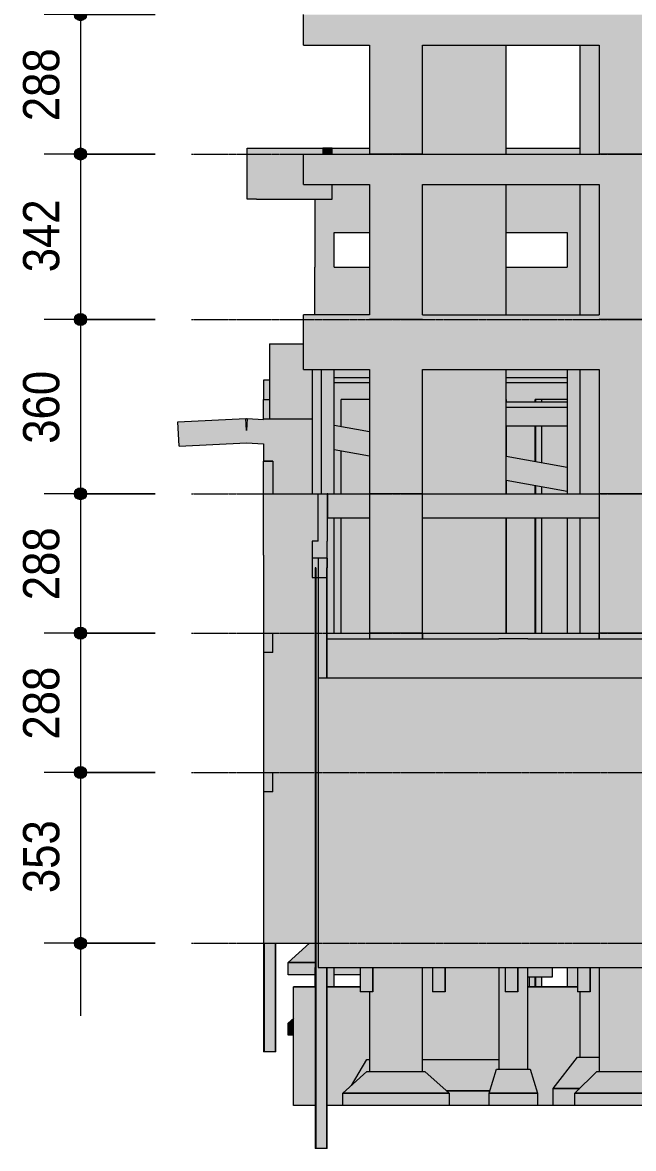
# Model space of a CAD drawing. Header units: centimetres. Extents: x -2136 to 34701, y -1430 to 84208.
# Drawn here: x 2676 to 3939, y 73200 to 75527 of the extents above; entities that cross this region are included whole.
import ezdxf

# ---------------------------------------------------------------- set-up
doc = ezdxf.new("R2010")
doc.units = ezdxf.units.CM
doc.linetypes.add('Centro', pattern=[3.175, 0.635, -0.47625, 1.5875, -0.47625])
for name, color, linetype, lineweight in [('A-ANNO-DIMS', 7, 'Continuous', 9), ('A-ANNO-DIMS-500', 7, 'Continuous', 9), ('A-FLOR', 7, 'Continuous', 18), ('A-FLOR-LEVL', 7, 'Continuous', 9), ('A-WALL', 7, 'Continuous', 25), ('S-BEAM', 7, 'Continuous', 18), ('S-COLS', 7, 'Continuous', 18), ('S-FNDN', 7, 'Continuous', 25)]:
    doc.layers.add(name, color=color, linetype=linetype, lineweight=lineweight)
doc.styles.add('Fira Sans_4', font='FiraSans-Regular.ttf', dxfattribs={"width": 0.9, "height": 75})
doc.dimstyles.new('PED_R80_1_5mm_ACIMA_As_ESQ__R00_6', dxfattribs={"dimscale": 30.48, "dimtxt": 102.298456, "dimasz": 3.28084, "dimexe": 2.46063, "dimexo": 2.46063, "dimgap": 0.492126, "dimtad": 1, "dimdec": 1, "dimrnd": 0.5, "dimdsep": 46, "dimtxsty": 'Fira Sans_4', "dimblk1": 'DOTSMALL', "dimblk2": 'DOTSMALL', "dimsah": 1, "dimcen": 0.09, "dimdle": 4.92126, "dimazin": 0, "dimtfac": 1, "dimtdec": 4, "dimtix": 1, "dimtmove": 0, "dimatfit": 3, "dimfxl": 1, "dimtvp": 1, "dimtolj": 1, "dimtzin": 0, "dimarcsym": 2})

# ---------------------------------------------------------------- blocks, each defined once
blk = doc.blocks.new('PED_SAPATA_RET_R00_2019 - 230 150 130 50 70 25-3038521-CT 004 K - CORTE ESQ_ 5PAV')
at = {"layer": 'S-FNDN', "lineweight": 9, "true_color": 0xc0c0c0}
for points in [[(-1312.7, 73459), (-1312.7, 73469.4), (-1324.3, 73459)], [(-1324.3, 73434), (-1312.7, 73434), (-1312.7, 73459), (-1324.3, 73459), (-1324.3, 73452.3)]]:
    blk.add_hatch(color=9, dxfattribs=at).paths.add_polyline_path(points, flags=0)
at = {"layer": 'S-FNDN', "lineweight": 9}
for p, q in [((-1324.3, 73459), (-1312.7, 73469.4)), ((-1312.7, 73459), (-1324.3, 73459)), ((-1324.3, 73459), (-1312.7, 73459)), ((-1324.3, 73434), (-1324.3, 73459)), ((-1312.7, 73434), (-1324.3, 73434))]:
    blk.add_line(p, q, dxfattribs=at)
blk = doc.blocks.new('Estaca W Gerdau - W250X73-3554955-CT 004 K - CORTE ESQ_ 5PAV')
at = {"layer": 'S-FNDN', "lineweight": 9, "true_color": 0xacb7d2}
for points in [[(-1268.6, 73200), (-1267.2, 73200), (-1267.2, 74400), (-1268.6, 74400), (-1268.6, 73268.2)], [(-1267, 73200), (-1265.9, 73200), (-1265.9, 74380), (-1267.2, 74380), (-1267.2, 73200)], [(-1245.9, 73200), (-1245.9, 73574), (-1262.3, 73574), (-1262.3, 74380), (-1265.9, 74380), (-1265.9, 73200)], [(-1244.8, 73200), (-1244.7, 73200), (-1245, 73574), (-1245.9, 73574), (-1245.9, 73200), (-1245.3, 73200)]]:
    blk.add_hatch(color=9, dxfattribs=at).paths.add_polyline_path(points, flags=0)
h = blk.add_hatch(color=9, dxfattribs=at)
h.paths.add_polyline_path([(-1243.2, 73200), (-1243.2, 73574), (-1244.7, 73574), (-1244.7, 73200)], flags=0)
h.paths.add_polyline_path([(-1243.3, 74172), (-1243.2, 74172), (-1243.3, 74400), (-1244.7, 74400), (-1244.7, 74172)], flags=0)
at = {"layer": 'S-FNDN', "lineweight": 9}
for p, q in [((-1268.6, 74400), (-1268.6, 73200)), ((-1267.2, 74400), (-1268.6, 74400)), ((-1267.2, 74400), (-1267.2, 73200)), ((-1244.7, 74400), (-1244.7, 74172)), ((-1243.2, 74400), (-1244.7, 74400)), ((-1243.2, 74172), (-1243.2, 74400)), ((-1244.7, 73574), (-1244.7, 73200)), ((-1243.2, 73200), (-1243.2, 73574)), ((-1267.2, 73200), (-1268.6, 73200)), ((-1265.9, 73200), (-1267.2, 73200)), ((-1245.9, 73200), (-1265.9, 73200)), ((-1244.7, 73200), (-1245.9, 73200)), ((-1243.2, 73200), (-1244.7, 73200))]:
    blk.add_line(p, q, dxfattribs=at)
blk = doc.blocks.new('Estaca W Gerdau - W250X73-3889854-CT 004 K - CORTE ESQ_ 5PAV')
at = {"layer": 'S-FNDN', "lineweight": 9, "true_color": 0xacb7d2}
for points in [[(-1373.7, 73400), (-1373.7, 73624), (-1374.7, 73624), (-1374.9, 73400)], [(-1373.5, 73400), (-1372.4, 73400), (-1372.6, 73624), (-1373.7, 73624), (-1373.7, 73400)], [(-1372.4, 73400), (-1352.4, 73400), (-1352.4, 73624), (-1372.4, 73624)], [(-1351.3, 73400), (-1351.1, 73400), (-1351.4, 73624), (-1352.4, 73624), (-1352.4, 73400), (-1351.8, 73400)], [(-1349.7, 73400), (-1349.7, 73624), (-1351.1, 73624), (-1351.1, 73400)]]:
    blk.add_hatch(color=9, dxfattribs=at).paths.add_polyline_path(points, flags=0)
at = {"layer": 'S-FNDN', "lineweight": 9}
for p, q in [((-1375.1, 74426), (-1375.1, 73400)), ((-1373.7, 73624), (-1373.7, 73400)), ((-1351.1, 73624), (-1351.1, 73400)), ((-1349.7, 73400), (-1349.7, 73624)), ((-1373.7, 73400), (-1375.1, 73400)), ((-1372.4, 73400), (-1373.7, 73400)), ((-1352.4, 73400), (-1372.4, 73400)), ((-1351.1, 73400), (-1352.4, 73400)), ((-1349.7, 73400), (-1351.1, 73400))]:
    blk.add_line(p, q, dxfattribs=at)
blk = doc.blocks.new('Estaca W Gerdau - W250X73-3893006-CT 004 K - CORTE ESQ_ 5PAV')
at = {"layer": 'S-FNDN', "lineweight": 9, "true_color": 0xacb7d2}
h = blk.add_hatch(color=9, dxfattribs=at)
h.paths.add_polyline_path([(-826, 73534), (-800.6, 73534), (-800.6, 73554), (-826, 73554)], flags=0)
h.paths.add_polyline_path([(-813.1, 74265), (-800.6, 74265), (-800.6, 74503), (-813.1, 74503), (-813.1, 74372.8)], flags=0)
h.paths.add_polyline_path([(-800.6, 74553), (-800.6, 74567), (-813.1, 74569.2), (-813.1, 74553)], flags=0)
h.paths.add_polyline_path([(-800.6, 74617.8), (-800.6, 74693), (-813.1, 74693), (-813.1, 74620)], flags=0)
h.paths.add_polyline_path([(-800.6, 74743), (-800.6, 74748), (-813.1, 74748), (-813.1, 74743), (-810.5, 74743)], flags=0)
at = {"layer": 'S-FNDN', "lineweight": 9}
for p, q in [((-812.9, 74748), (-812.9, 74743)), ((-800.6, 74748), (-800.6, 74743)), ((-812.9, 74693), (-812.9, 74620)), ((-800.6, 74693), (-800.6, 74617.8)), ((-812.9, 74569.2), (-812.9, 74553)), ((-800.6, 74567), (-800.6, 74553)), ((-812.9, 74503), (-812.9, 74265)), ((-800.6, 74503), (-800.6, 74265)), ((-826, 73554), (-826, 73533.9)), ((-813.7, 73533.9), (-813.7, 73554)), ((-812.9, 73554), (-812.9, 73533.9)), ((-800.6, 73554), (-800.6, 73533.9))]:
    blk.add_line(p, q, dxfattribs=at)
blk = doc.blocks.new('Estaca W Gerdau - W250X73-V15-CT 004 K - CORTE ESQ_ 5PAV')
at = {"layer": 'S-FNDN', "lineweight": 9, "true_color": 0xacb7d2}
for points in [[(-126.2, 73524), (-100.8, 73524), (-100.8, 73574), (-126.2, 73574)], [(-100.8, 73524), (-99.9, 73524), (-99.9, 73574), (-100.8, 73574)], [(-100.8, 73524), (-100.8, 73524), (-100.8, 73574)], [(-99.9, 73524), (-99.9, 73524), (-99.9, 73574)]]:
    blk.add_hatch(color=9, dxfattribs=at).paths.add_polyline_path(points, flags=0)
at = {"layer": 'S-FNDN', "lineweight": 9}
for p, q in [((-126.2, 73574), (-126.2, 73524)), ((-100.8, 73574), (-100.8, 73524)), ((-100.8, 73574), (-100.8, 73524)), ((-99.9, 73574), (-99.9, 73524)), ((-99.9, 73524), (-99.9, 73574)), ((-100.8, 73524), (-126.2, 73524)), ((-99.9, 73524), (-100.8, 73524)), ((-100.8, 73524), (-100.8, 73524)), ((-99.9, 73524), (-99.9, 73524))]:
    blk.add_line(p, q, dxfattribs=at)
blk = doc.blocks.new('Estaca W Gerdau - W250X73-V17-CT 004 K - CORTE ESQ_ 5PAV')
at = {"layer": 'S-FNDN', "lineweight": 9, "true_color": 0xacb7d2}
for points in [[(-1009.8, 73524), (-1000.2, 73524), (-1000.2, 73574), (-1025.6, 73574), (-1025.6, 73524)], [(-999.3, 73524), (-999.3, 73574), (-1000.2, 73574), (-1000.2, 73524)], [(-999.3, 73524), (-999.3, 73524), (-999.3, 73533.9)]]:
    blk.add_hatch(color=9, dxfattribs=at).paths.add_polyline_path(points, flags=0)
at = {"layer": 'S-FNDN', "lineweight": 9}
for p, q in [((-1025.6, 73574), (-1025.6, 73524)), ((-1000.2, 73574), (-1000.2, 73524)), ((-1000.2, 73574), (-1000.2, 73524)), ((-999.3, 73574), (-999.3, 73524)), ((-999.3, 73524), (-999.3, 73574)), ((-1000.2, 73524), (-1025.6, 73524)), ((-999.3, 73524), (-1000.2, 73524)), ((-1000.2, 73524), (-1000.2, 73524)), ((-999.3, 73524), (-999.3, 73524))]:
    blk.add_line(p, q, dxfattribs=at)
blk = doc.blocks.new('DIMBLOCK643-CT 004 K - CORTE ESQ_ 5PAV')
at = {"layer": 'A-ANNO-DIMS-500', "true_color": 0x000032}
h = blk.add_hatch(color=178, dxfattribs=at)
edge = h.paths.add_edge_path(flags=0)
edge.add_arc((2795.9, 75543), 12.5, 0, 360)
h = blk.add_hatch(color=178, dxfattribs=at)
edge = h.paths.add_edge_path(flags=0)
edge.add_arc((2795.9, 75255), 12.5, 0, 360)
at = {"layer": 'A-ANNO-DIMS-500', "color": 178, "true_color": 0x000032}
for p, q in [((2950.2, 75543), (2720.9, 75543)), ((2795.9, 75543), (2795.9, 75255)), ((2795.9, 75543), (2950.2, 75543)), ((2950.2, 75255), (2720.9, 75255)), ((2795.9, 75255), (2950.2, 75255))]:
    blk.add_line(p, q, dxfattribs=at)
for centre in [(2795.9, 75543), (2795.9, 75255)]:
    blk.add_circle(centre, 12.5, dxfattribs=at)
at = {"layer": 'A-ANNO-DIMS-500', "color": 0, "insert": (2677, 75322.9), "char_height": 75, "width": 182.563, "attachment_point": 1, "rotation": 90, "line_spacing_factor": 1.049215, "style": 'Fira Sans_4'}
blk.add_mtext('288', dxfattribs=at)
blk = doc.blocks.new('_DotSmall')
at = {"color": 0, "linetype": 'ByBlock', "const_width": 0.5}
blk.add_lwpolyline([(-0.0625, 0, 1), (0.0625, 0, 1)], format="xyb", close=True, dxfattribs=at)
blk = doc.blocks.new('DIMBLOCK644-CT 004 K - CORTE ESQ_ 5PAV')
at = {"layer": 'A-ANNO-DIMS-500', "true_color": 0x000032}
h = blk.add_hatch(color=178, dxfattribs=at)
edge = h.paths.add_edge_path(flags=0)
edge.add_arc((2795.9, 75255), 12.5, 0, 360)
h = blk.add_hatch(color=178, dxfattribs=at)
edge = h.paths.add_edge_path(flags=0)
edge.add_arc((2795.9, 74913), 12.5, 0, 360)
at = {"layer": 'A-ANNO-DIMS-500', "color": 178, "true_color": 0x000032}
for p, q in [((2950.2, 75255), (2720.9, 75255)), ((2795.9, 75255), (2795.9, 74913)), ((2795.9, 75255), (2950.2, 75255)), ((2950.2, 74913), (2720.9, 74913)), ((2795.9, 74913), (2950.2, 74913))]:
    blk.add_line(p, q, dxfattribs=at)
for centre in [(2795.9, 75255), (2795.9, 74913)]:
    blk.add_circle(centre, 12.5, dxfattribs=at)
at = {"layer": 'A-ANNO-DIMS-500', "color": 0, "insert": (2677, 75010.6), "char_height": 75, "width": 176.268, "attachment_point": 1, "rotation": 90, "line_spacing_factor": 1.049215, "style": 'Fira Sans_4'}
blk.add_mtext('342', dxfattribs=at)
blk = doc.blocks.new('DIMBLOCK645-CT 004 K - CORTE ESQ_ 5PAV')
at = {"layer": 'A-ANNO-DIMS-500', "true_color": 0x000032}
h = blk.add_hatch(color=178, dxfattribs=at)
edge = h.paths.add_edge_path(flags=0)
edge.add_arc((2795.9, 74913), 12.5, 0, 360)
h = blk.add_hatch(color=178, dxfattribs=at)
edge = h.paths.add_edge_path(flags=0)
edge.add_arc((2795.9, 74553), 12.5, 0, 360)
at = {"layer": 'A-ANNO-DIMS-500', "color": 178, "true_color": 0x000032}
for p, q in [((2950.2, 74913), (2720.9, 74913)), ((2795.9, 74913), (2795.9, 74553)), ((2795.9, 74913), (2950.2, 74913)), ((2950.2, 74553), (2720.9, 74553)), ((2795.9, 74553), (2950.2, 74553))]:
    blk.add_line(p, q, dxfattribs=at)
for centre in [(2795.9, 74913), (2795.9, 74553)]:
    blk.add_circle(centre, 12.5, dxfattribs=at)
at = {"layer": 'A-ANNO-DIMS-500', "color": 0, "insert": (2677, 74656.3), "char_height": 75, "width": 184.137, "attachment_point": 1, "rotation": 90, "line_spacing_factor": 1.049215, "style": 'Fira Sans_4'}
blk.add_mtext('360', dxfattribs=at)
blk = doc.blocks.new('DIMBLOCK646-CT 004 K - CORTE ESQ_ 5PAV')
at = {"layer": 'A-ANNO-DIMS-500', "true_color": 0x000032}
h = blk.add_hatch(color=178, dxfattribs=at)
edge = h.paths.add_edge_path(flags=0)
edge.add_arc((2795.9, 74553), 12.5, 0, 360)
h = blk.add_hatch(color=178, dxfattribs=at)
edge = h.paths.add_edge_path(flags=0)
edge.add_arc((2795.9, 74265), 12.5, 0, 360)
at = {"layer": 'A-ANNO-DIMS-500', "color": 178, "true_color": 0x000032}
for p, q in [((2950.2, 74553), (2720.9, 74553)), ((2795.9, 74553), (2795.9, 74265)), ((2795.9, 74553), (2950.2, 74553)), ((2950.2, 74265), (2720.9, 74265)), ((2795.9, 74265), (2950.2, 74265))]:
    blk.add_line(p, q, dxfattribs=at)
for centre in [(2795.9, 74553), (2795.9, 74265)]:
    blk.add_circle(centre, 12.5, dxfattribs=at)
at = {"layer": 'A-ANNO-DIMS-500', "color": 0, "insert": (2677, 74332.9), "char_height": 75, "width": 182.563, "attachment_point": 1, "rotation": 90, "line_spacing_factor": 1.049215, "style": 'Fira Sans_4'}
blk.add_mtext('288', dxfattribs=at)
blk = doc.blocks.new('DIMBLOCK647-CT 004 K - CORTE ESQ_ 5PAV')
at = {"layer": 'A-ANNO-DIMS-500', "true_color": 0x000032}
h = blk.add_hatch(color=178, dxfattribs=at)
edge = h.paths.add_edge_path(flags=0)
edge.add_arc((2795.9, 74265), 12.5, 0, 360)
h = blk.add_hatch(color=178, dxfattribs=at)
edge = h.paths.add_edge_path(flags=0)
edge.add_arc((2795.9, 73977), 12.5, 0, 360)
at = {"layer": 'A-ANNO-DIMS-500', "color": 178, "true_color": 0x000032}
for p, q in [((2950.2, 74265), (2720.9, 74265)), ((2795.9, 74265), (2795.9, 73977)), ((2795.9, 74265), (2950.2, 74265)), ((2950.2, 73977), (2720.9, 73977)), ((2795.9, 73977), (2950.2, 73977))]:
    blk.add_line(p, q, dxfattribs=at)
for centre in [(2795.9, 74265), (2795.9, 73977)]:
    blk.add_circle(centre, 12.5, dxfattribs=at)
at = {"layer": 'A-ANNO-DIMS-500', "color": 0, "insert": (2677, 74044.9), "char_height": 75, "width": 182.563, "attachment_point": 1, "rotation": 90, "line_spacing_factor": 1.049215, "style": 'Fira Sans_4'}
blk.add_mtext('288', dxfattribs=at)
blk = doc.blocks.new('DIMBLOCK648-CT 004 K - CORTE ESQ_ 5PAV')
at = {"layer": 'A-ANNO-DIMS-500', "true_color": 0x000032}
h = blk.add_hatch(color=178, dxfattribs=at)
edge = h.paths.add_edge_path(flags=0)
edge.add_arc((2795.9, 73977), 12.5, 0, 360)
h = blk.add_hatch(color=178, dxfattribs=at)
edge = h.paths.add_edge_path(flags=0)
edge.add_arc((2795.9, 73624), 12.5, 0, 360)
at = {"layer": 'A-ANNO-DIMS-500', "color": 178, "true_color": 0x000032}
for p, q in [((2950.2, 73977), (2720.9, 73977)), ((2795.9, 73977), (2795.9, 73474)), ((2795.9, 73977), (2950.2, 73977)), ((2950.2, 73624), (2720.9, 73624)), ((2795.9, 73624), (2950.2, 73624))]:
    blk.add_line(p, q, dxfattribs=at)
for centre in [(2795.9, 73977), (2795.9, 73624)]:
    blk.add_circle(centre, 12.5, dxfattribs=at)
at = {"layer": 'A-ANNO-DIMS-500', "color": 0, "insert": (2677, 73727.7), "char_height": 75, "width": 174.694, "attachment_point": 1, "rotation": 90, "line_spacing_factor": 1.049215, "style": 'Fira Sans_4'}
blk.add_mtext('353', dxfattribs=at)

msp = doc.modelspace()

# ---------------------------------------------------------------- hatches: boundary and pattern name
at = {"layer": 'A-FLOR', "true_color": 0xc0c0c0}
for points in [[(3778.42, 74731), (3801.97, 74731), (3801.97, 74743), (3675.47, 74743), (3675.47, 74731)], [(3139.78, 74696.51), (3140.54, 74708.49), (3138.97, 74708.49), (3138.97, 74696.56)]]:
    msp.add_hatch(color=9, dxfattribs=at).paths.add_polyline_path(points, flags=0)
at = {"layer": 'A-WALL', "true_color": 0xc0c0c0}
for points in [[(3180.83, 74708), (3186.29, 74708.49), (3186.29, 74748), (3174.29, 74748), (3174.29, 74708), (3178.42, 74708)], [(3174.29, 74553), (3193.29, 74553), (3193.29, 74620), (3174.29, 74620), (3174.29, 74556.85)], [(3176.78, 73624), (3193.29, 73624), (3193.29, 74455), (3174.29, 74455), (3174.54, 73624)], [(3286.97, 74172), (3304.56, 74172), (3304.56, 74400), (3305.97, 74400), (3305.97, 74420), (3286.97, 74420), (3286.97, 74188.67)]]:
    msp.add_hatch(color=9, dxfattribs=at).paths.add_polyline_path(points, flags=0)
h = msp.add_hatch(color=9, dxfattribs=at)
h.paths.add_polyline_path([(3334.97, 74265), (3392.97, 74265), (3392.97, 74503), (3334.97, 74503), (3334.97, 74338.78)], flags=0)
h.paths.add_polyline_path([(3392.97, 74553), (3392.97, 74630.75), (3334.97, 74641.15), (3334.97, 74553)], flags=0)
h.paths.add_polyline_path([(3392.97, 74681.55), (3392.97, 74748), (3334.97, 74748), (3334.97, 74691.95)], flags=0)
h = msp.add_hatch(color=9, dxfattribs=at)
h.paths.add_polyline_path([(3675.47, 74265), (3676.07, 74265), (3676.07, 74503), (3675.47, 74503), (3675.47, 74372.76)], flags=0)
h.paths.add_polyline_path([(3748.64, 74265), (3801.97, 74265), (3801.97, 74503), (3748.64, 74503), (3748.64, 74372.76)], flags=0)
h.paths.add_polyline_path([(3987.97, 74265), (3995.47, 74265), (3995.47, 74271.6), (4023.24, 74277.16), (4023.24, 74503), (3987.97, 74503), (3987.97, 74346.09)], flags=0)
h.paths.add_polyline_path([(4048.64, 74282.24), (4087.97, 74290.1), (4087.97, 74503), (4048.64, 74503), (4048.64, 74291.6)], flags=0)
h.paths.add_polyline_path([(3675.47, 74553), (3676.07, 74553), (3676.07, 74579.99), (3675.47, 74580.1), (3675.47, 74553.51)], flags=0)
h.paths.add_polyline_path([(3748.64, 74553), (3801.97, 74553), (3801.97, 74557.42), (3748.64, 74566.98), (3748.64, 74557.42)], flags=0)
h.paths.add_polyline_path([(4087.97, 74556.93), (4087.97, 74748), (4048.64, 74748), (4048.64, 74563.99)], flags=0)
h.paths.add_polyline_path([(4023.24, 74568.54), (4023.24, 74748), (3987.97, 74748), (3987.97, 74574.86)], flags=0)
h.paths.add_polyline_path([(3801.97, 74608.21), (3801.97, 74693), (3748.64, 74693), (3748.64, 74617.78), (3797.44, 74609.03)], flags=0)
h.paths.add_polyline_path([(3676.07, 74630.79), (3676.07, 74693), (3675.47, 74693), (3675.47, 74630.9)], flags=0)
h.paths.add_polyline_path([(3748.64, 74743), (3801.97, 74743), (3801.97, 74748), (3748.64, 74748)], flags=0)
h.paths.add_polyline_path([(3675.47, 74743), (3676.07, 74743), (3676.07, 74748), (3675.47, 74748)], flags=0)
at = {"layer": 'A-WALL', "lineweight": 9, "true_color": 0xc0c0c0}
for points in [[(3213.83, 73624), (3280.58, 73624), (3280.58, 74380), (3275.02, 74380), (3275.02, 74455), (3193.29, 74455), (3193.29, 73624)], [(3286.97, 73624), (4590.71, 73624), (4590.71, 74172), (3286.97, 74172), (3286.97, 73636.4)]]:
    msp.add_hatch(color=9, dxfattribs=at).paths.add_polyline_path(points, flags=0)
at = {"layer": 'S-BEAM', "true_color": 0xc0c0c0}
for points in [[(3392.97, 75480.01), (3392.97, 75543.01), (3256.97, 75543.01), (3256.97, 75480.01)], [(3827.97, 75480.01), (3867.97, 75480.01), (3867.97, 75543.01), (3502.97, 75543.01), (3502.97, 75480.01), (3778.42, 75480.01)], [(3140.43, 75162.01), (3159.43, 75162.01), (3159.43, 75267), (3140.43, 75267), (3140.43, 75187.17)], [(3256.97, 75162.01), (3315.97, 75162.01), (3315.97, 75192), (3256.97, 75192), (3256.97, 75255), (3296.97, 75255), (3296.97, 75267), (3159.43, 75267), (3159.43, 75162.01)], [(3319.97, 75192), (3392.97, 75192), (3392.97, 75255), (3256.97, 75255), (3256.97, 75192)], [(3296.97, 75255), (3315.97, 75255), (3315.97, 75267), (3296.97, 75267)], [(3502.97, 75192), (3867.97, 75192), (3867.97, 75255), (3502.97, 75255), (3502.97, 75213.01)], [(3319.97, 74810), (3392.97, 74810), (3392.97, 74923), (3256.97, 74923), (3256.97, 74810)], [(3827.97, 74810), (3867.97, 74810), (3867.97, 74923), (3502.97, 74923), (3502.97, 74810), (3778.42, 74810)], [(3186.29, 74708), (3274.97, 74708.49), (3274.97, 74810), (3256.97, 74810), (3256.97, 74863), (3186.29, 74863), (3186.29, 74708.49)], [(3392.97, 74793), (3392.97, 74810), (3319.97, 74810), (3319.97, 74793), (3347.4, 74793)], [(3801.97, 74793), (3801.97, 74810), (3675.47, 74810), (3675.47, 74793), (3778.42, 74793)], [(3186.29, 74748), (3186.29, 74788), (3174.29, 74788), (3174.29, 74748)], [(3778.42, 74693), (3801.97, 74693), (3801.97, 74731), (3675.47, 74731), (3675.47, 74693)], [(2999.71, 74651.57), (3140.21, 74658.59), (3137.72, 74708.52), (2997.22, 74701.5)], [(3274.97, 74649.91), (3274.97, 74700), (3140.54, 74708.49), (3138.97, 74683.54), (3140.21, 74658.59), (3138.97, 74658.49), (3213.83, 74653.76)], [(3274.97, 74700), (3274.97, 74708), (3174.29, 74708), (3174.29, 74706.36), (3213.83, 74703.86)], [(3392.97, 74630.75), (3392.97, 74681.55), (3319.97, 74694.64), (3319.97, 74643.84), (3346.94, 74639)], [(3274.97, 74553), (3274.97, 74649.91), (3174.29, 74656.26), (3174.29, 74620), (3193.29, 74620), (3193.29, 74553), (3213.83, 74553)], [(3801.97, 74557.42), (3801.97, 74608.21), (3675.47, 74630.9), (3675.47, 74580.1), (3778.42, 74561.64)], [(3176.78, 74455), (3193.29, 74455), (3193.29, 74553), (3174.29, 74553), (3174.29, 74455)], [(3213.83, 74455), (3286.97, 74455), (3286.97, 74553), (3193.29, 74553), (3193.29, 74455)], [(3303.29, 74455), (3305.97, 74455), (3305.97, 74553), (3286.97, 74553), (3286.97, 74455)], [(3307.93, 74503), (3392.97, 74503), (3392.97, 74553), (3307.24, 74553), (3307.24, 74503)], [(3827.97, 74503), (3867.97, 74503), (3867.97, 74553), (3502.97, 74553), (3502.97, 74503), (3794.63, 74503)], [(3283.27, 74420), (3306.02, 74420), (3305.97, 74455), (3275.02, 74455), (3275.02, 74420), (3282, 74420)], [(3306.02, 74215), (3306.02, 74253), (3392.97, 74253), (3392.97, 74265), (3305.98, 74265), (3305.98, 74232.88)], [(3402.03, 74172), (3660.47, 74172), (3660.47, 74253), (3306.02, 74253), (3305.98, 74172), (3392.97, 74172)], [(3502.97, 74253), (3867.97, 74253), (3867.97, 74265), (3502.97, 74265)], [(3987.97, 74172), (4141.97, 74172), (4141.97, 74253), (3720.47, 74253), (3720.47, 74172), (3977.46, 74172)], [(4531.21, 73574), (4590.18, 73574), (4590.18, 73624), (3286.97, 73624), (3286.97, 73574), (4343.02, 73574)]]:
    msp.add_hatch(color=9, dxfattribs=at).paths.add_polyline_path(points, flags=0)
h = msp.add_hatch(color=9, dxfattribs=at)
h.paths.add_polyline_path([(3392.97, 75255), (3392.97, 75267), (3315.97, 75267), (3315.97, 75255)], flags=0)
h.paths.add_polyline_path([(3827.97, 75255), (3827.97, 75267), (3675.47, 75267), (3675.47, 75255), (3778.42, 75255)], flags=0)
h = msp.add_hatch(color=9, dxfattribs=at)
h.paths.add_polyline_path([(3392.97, 75093.01), (3392.97, 75192), (3319.97, 75192), (3319.97, 75093.01)], flags=0)
h.paths.add_polyline_path([(3675.47, 75093.01), (3801.97, 75093.01), (3801.97, 75192), (3675.47, 75192), (3675.47, 75109.12)], flags=0)
h = msp.add_hatch(color=9, dxfattribs=at)
h.paths.add_polyline_path([(3279.97, 74923), (3392.97, 74923), (3392.97, 75021), (3279.97, 75021), (3279.97, 74925.03)], flags=0)
h.paths.add_polyline_path([(3827.97, 74923), (3827.97, 75021), (3675.47, 75021), (3675.47, 74923), (3805.21, 74923)], flags=0)
h.paths.add_polyline_path([(4298.97, 74923), (4298.97, 75021), (4160.97, 75021), (4160.97, 74923), (4256.19, 74923)], flags=0)
h.paths.add_polyline_path([(4130.97, 74923), (4130.97, 75021), (3987.97, 75021), (3987.97, 74923), (4060.72, 74923)], flags=0)
h = msp.add_hatch(color=9, dxfattribs=at)
h.paths.add_polyline_path([(3778.42, 74783), (3801.97, 74783), (3801.97, 74793), (3675.47, 74793), (3675.47, 74783), (3684.32, 74783)], flags=0)
h.paths.add_polyline_path([(3319.97, 74783), (3392.97, 74783), (3392.97, 74793), (3319.97, 74793), (3319.97, 74783.97)], flags=0)
h = msp.add_hatch(color=9, dxfattribs=at)
h.paths.add_polyline_path([(3334.97, 74748), (3392.97, 74748), (3392.97, 74783), (3334.97, 74783)], flags=0)
h.paths.add_polyline_path([(3676.07, 74748), (3676.07, 74783), (3675.47, 74783), (3675.47, 74748)], flags=0)
h = msp.add_hatch(color=9, dxfattribs=at)
h.paths.add_polyline_path([(4060.72, 74748), (4087.97, 74748), (4087.97, 74793), (3987.97, 74793), (3987.97, 74748), (4058.93, 74748)], flags=0)
h.paths.add_polyline_path([(3736.07, 74748), (3801.97, 74748), (3801.97, 74783), (3736.07, 74783)], flags=0)
h = msp.add_hatch(color=9, dxfattribs=at)
h.paths.add_polyline_path([(3283.27, 74380), (3286.97, 74380), (3286.97, 74420), (3275.02, 74420), (3275.02, 74380), (3280.58, 74380), (3280.58, 74400), (3282, 74400), (3282, 74380)], flags=0)
h.paths.add_polyline_path([(3305.98, 74380), (3306.02, 74380), (3305.98, 74400)], flags=0)
at = {"layer": 'S-COLS', "true_color": 0xc0c0c0}
for points in [[(3402.03, 75255), (3502.97, 75255), (3502.97, 75543.01), (3392.97, 75543.01), (3392.97, 75255)], [(3966.62, 75255), (3987.97, 75255), (3987.97, 75543.01), (3867.97, 75543.01), (3867.97, 75255)], [(3675.47, 75255), (3675.47, 75480.01), (3502.97, 75480.01), (3502.97, 75255)], [(3827.97, 75255), (3867.97, 75255), (3867.97, 75480.01), (3827.97, 75480.01), (3827.97, 75477.31)], [(3392.97, 74913), (3502.97, 74913), (3502.97, 75255), (3392.97, 75255), (3392.97, 74913.87)], [(3966.62, 74913), (3987.97, 74913), (3987.97, 75255), (3867.97, 75255), (3867.97, 74913)], [(3279.97, 75021), (3319.97, 75021), (3319.97, 75192), (3315.97, 75192), (3315.97, 75162.01), (3279.97, 75162.01), (3279.97, 75029.96)], [(3675.47, 74923), (3675.47, 75192), (3502.97, 75192), (3502.97, 74923), (3665.34, 74923)], [(3801.97, 75021), (3827.97, 75021), (3827.97, 75192), (3801.97, 75192), (3801.97, 75093.01)], [(3867.97, 74923), (3867.97, 75192), (3827.97, 75192), (3827.97, 74923)], [(3502.97, 74553), (3502.97, 74913), (3392.97, 74913), (3392.97, 74553), (3402.03, 74553)], [(3987.97, 74553), (3987.97, 74913), (3867.97, 74913), (3867.97, 74553), (3966.62, 74553)], [(3274.97, 74553), (3293.97, 74553), (3293.97, 74810), (3274.97, 74810), (3274.97, 74556.85)], [(3307.24, 74553), (3319.97, 74553), (3319.97, 74810), (3293.97, 74810), (3293.97, 74553), (3305.97, 74553)], [(3675.47, 74553), (3675.47, 74810), (3502.97, 74810), (3502.97, 74553)], [(3827.97, 74553), (3827.97, 74810), (3801.97, 74810), (3801.97, 74553)], [(3867.97, 74553), (3867.97, 74810), (3827.97, 74810), (3827.97, 74553)], [(3319.97, 74265), (3319.97, 74503), (3307.24, 74503), (3307.24, 74553), (3305.97, 74553), (3306.02, 74265)], [(3502.97, 74265), (3502.97, 74553), (3392.97, 74553), (3392.97, 74265), (3402.03, 74265)], [(3987.97, 74265), (3987.97, 74553), (3867.97, 74553), (3867.97, 74265), (3966.62, 74265)], [(3319.97, 74265), (3334.97, 74265), (3334.97, 74503), (3319.97, 74503), (3319.97, 74330.97)], [(3590.23, 74265), (3675.47, 74265), (3675.47, 74503), (3502.97, 74503), (3502.97, 74265)], [(3736.07, 74265), (3736.07, 74503), (3676.07, 74503), (3676.07, 74265)], [(3801.97, 74265), (3827.97, 74265), (3827.97, 74503), (3801.97, 74503), (3801.97, 74372.76)], [(3827.97, 74265), (3867.97, 74265), (3867.97, 74503), (3827.97, 74503), (3827.97, 74269)], [(3481.68, 74253), (3502.97, 74253), (3502.97, 74265), (3392.97, 74265), (3392.97, 74253), (3402.03, 74253)], [(3402.03, 73359), (3502.97, 73359), (3502.97, 73574), (3400.06, 73574), (3400.01, 73524), (3392.97, 73524), (3392.97, 73359)], [(3549.04, 73384), (3660.47, 73384), (3660.47, 73574), (3549.93, 73574), (3549.88, 73524), (3523.6, 73524), (3523.6, 73574), (3502.97, 73574), (3502.97, 73384), (3548.98, 73384)], [(3823.42, 73534), (3823.42, 73574), (3801.97, 73574), (3801.97, 73534)], [(3835.93, 73389), (3867.97, 73389), (3867.97, 73574), (3849.75, 73574), (3849.7, 73524), (3827.97, 73524), (3827.97, 73389), (3835.31, 73389)]]:
    msp.add_hatch(color=9, dxfattribs=at).paths.add_polyline_path(points, flags=0)
h = msp.add_hatch(color=9, dxfattribs=at)
h.paths.add_polyline_path([(3334.97, 74553), (3334.97, 74641.15), (3319.97, 74643.84), (3319.97, 74553)], flags=0)
h.paths.add_polyline_path([(3334.97, 74691.95), (3334.97, 74783), (3319.97, 74783), (3319.97, 74694.64)], flags=0)
h = msp.add_hatch(color=9, dxfattribs=at)
h.paths.add_polyline_path([(3736.07, 74553), (3736.07, 74569.23), (3676.07, 74579.99), (3676.07, 74553)], flags=0)
h.paths.add_polyline_path([(3736.07, 74620.03), (3736.07, 74693), (3676.07, 74693), (3676.07, 74630.79), (3714.24, 74623.94)], flags=0)
h.paths.add_polyline_path([(3676.07, 74743), (3736.07, 74743), (3736.07, 74783), (3676.07, 74783), (3676.07, 74748)], flags=0)
h = msp.add_hatch(color=9, dxfattribs=at)
h.paths.add_polyline_path([(3675.47, 73364), (3720.47, 73364), (3720.47, 73574), (3699.86, 73574), (3699.8, 73524), (3673.53, 73524), (3673.53, 73574), (3660.47, 73574), (3660.47, 73364)], flags=0)
h.paths.add_polyline_path([(3720.47, 74172), (3720.47, 74253), (3660.47, 74253), (3660.47, 74172), (3711.62, 74172)], flags=0)
h = msp.add_hatch(color=9, dxfattribs=at)
h.paths.add_polyline_path([(3987.97, 73359), (3987.48, 73524), (3973.32, 73524), (3973.32, 73574), (3867.97, 73574), (3867.97, 73359), (3966.62, 73359)], flags=0)
h.paths.add_polyline_path([(3987.97, 74253), (3987.97, 74265), (3867.97, 74265), (3867.97, 74253), (3966.62, 74253)], flags=0)
h = msp.add_hatch(color=9, dxfattribs=at)
h.paths.add_polyline_path([(3309.97, 73534), (3319.97, 73534), (3319.97, 73574), (3305.98, 73574), (3305.98, 73534), (3307.93, 73534)], flags=0)
h.paths.add_polyline_path([(3279.97, 73534), (3280.58, 73534), (3280.58, 73624), (3279.97, 73624), (3279.97, 73574)], flags=0)
at = {"layer": 'S-FNDN', "true_color": 0xc0c0c0}
for points in [[(3275.25, 73584), (3279.97, 73584), (3279.97, 73624), (3269.41, 73624), (3224.97, 73584), (3236.47, 73584)], [(3723.24, 73554), (3771.07, 73554), (3771.07, 73574), (3720.47, 73574), (3720.47, 73554)], [(3823.42, 73533.9), (3823.42, 73534), (3801.97, 73533.9)], [(3720.47, 73314), (3740.47, 73314), (3725.47, 73364), (3655.47, 73364), (3640.47, 73314), (3719.22, 73314)], [(3337.97, 73314), (3557.97, 73314), (3507.97, 73359), (3387.97, 73359), (3349.22, 73324.13)], [(3817.97, 73314), (4037.97, 73314), (3992.97, 73359), (3862.97, 73359), (3827.97, 73324)], [(3557.97, 73289), (3640.47, 73289), (3640.47, 73314), (3641.97, 73319), (3552.41, 73319), (3557.97, 73314)], [(3392.97, 73289), (3557.97, 73289), (3557.97, 73314), (3337.97, 73314), (3337.97, 73289), (3349.22, 73289)], [(3719.22, 73289), (3740.47, 73289), (3740.47, 73314), (3640.47, 73314), (3640.47, 73289), (3675.47, 73289)], [(3896.47, 73289), (4037.97, 73289), (4037.97, 73314), (3817.97, 73314), (3817.97, 73289), (3867.97, 73289)]]:
    msp.add_hatch(color=9, dxfattribs=at).paths.add_polyline_path(points, flags=0)
h = msp.add_hatch(color=9, dxfattribs=at)
h.paths.add_polyline_path([(3236.47, 73559), (3279.97, 73559), (3279.97, 73584), (3224.97, 73584), (3224.97, 73559)], flags=0)
h.paths.add_polyline_path([(3373.73, 73559), (3373.73, 73574), (3319.97, 73574), (3319.97, 73559)], flags=0)
h = msp.add_hatch(color=9, dxfattribs=at)
h.paths.add_polyline_path([(3236.47, 73289), (3280.58, 73289), (3280.58, 73533.9), (3236.47, 73533.9), (3236.47, 73359)], flags=0)
h.paths.add_polyline_path([(3772.97, 73289), (3772.97, 73324), (3823.42, 73389), (3827.97, 73389), (3827.97, 73524), (3823.42, 73524), (3823.42, 73533.9), (3720.47, 73533.9), (3720.47, 73364), (3725.47, 73364), (3740.47, 73314), (3740.47, 73289)], flags=0)
h.paths.add_polyline_path([(3337.97, 73289), (3337.97, 73314), (3355.81, 73330.06), (3387.97, 73384), (3392.97, 73384), (3392.97, 73524), (3373.73, 73524), (3373.73, 73533.9), (3305.98, 73533.9), (3305.98, 73289)], flags=0)
h = msp.add_hatch(color=9, dxfattribs=at)
h.paths.add_polyline_path([(3772.97, 73324), (3827.97, 73324), (3862.97, 73359), (3867.97, 73359), (3867.97, 73389), (3822.97, 73389), (3778.42, 73331.1)], flags=0)
h.paths.add_polyline_path([(4042.97, 73324), (3992.97, 73389), (3987.97, 73389), (3987.97, 73359), (3992.97, 73359), (4027.97, 73324), (4037.97, 73324)], flags=0)
h = msp.add_hatch(color=9, dxfattribs=at)
h.paths.add_polyline_path([(3552.41, 73319), (3641.97, 73319), (3655.47, 73364), (3660.47, 73364), (3660.47, 73384), (3502.97, 73384), (3502.97, 73359), (3507.97, 73359)], flags=0)
h.paths.add_polyline_path([(3355.81, 73330.06), (3387.97, 73359), (3392.97, 73359), (3392.97, 73384), (3387.97, 73384), (3373.06, 73359)], flags=0)
h = msp.add_hatch(color=9, dxfattribs=at)
h.paths.add_polyline_path([(3817.97, 73289), (3817.97, 73314), (3827.97, 73324), (3772.97, 73324), (3772.97, 73289), (3778.42, 73289)], flags=0)
h.paths.add_polyline_path([(4042.97, 73289), (4042.97, 73324), (4027.97, 73324), (4037.97, 73314), (4037.97, 73289)], flags=0)

# ---------------------------------------------------------------- linework, layer by layer
at = {"layer": 'A-FLOR', "lineweight": 9}
for p, q in [((3675.47, 74743), (3801.97, 74743)), ((3801.97, 74731), (3675.47, 74731)), ((3138.97, 74708.59), (3140.54, 74708.49)), ((3139.78, 74696.51), (3138.97, 74696.56))]:
    msp.add_line(p, q, dxfattribs=at)
at = {"layer": 'A-FLOR-LEVL', "linetype": 'Centro'}
for p, q in [((3025.22, 75255), (6823.81, 75255)), ((3025.22, 74913), (6823.81, 74913)), ((3025.22, 74553), (7794.03, 74553)), ((3025.22, 74265), (7794.03, 74265)), ((3025.22, 73977), (7794.03, 73977)), ((3025.22, 73624), (7794.03, 73624))]:
    msp.add_line(p, q, dxfattribs=at)
at = {"layer": 'A-WALL', "lineweight": 9}
for p, q in [((3174.29, 74708), (3174.29, 74748)), ((3174.29, 74553), (3174.29, 74620)), ((3193.29, 74620), (3174.29, 74620)), ((3193.29, 74620), (3193.29, 74553)), ((3174.29, 74426), (3174.29, 74455)), ((3305.97, 74420), (3286.97, 74420)), ((3286.97, 74420), (3286.97, 73624)), ((3305.97, 74420), (3305.97, 74400)), ((4715.15, 74172), (3286.97, 74172)), ((3174.29, 73624), (3280.58, 73624))]:
    msp.add_line(p, q, dxfattribs=at)
at = {"layer": 'S-BEAM', "lineweight": 9}
for p, q in [((3256.97, 75480.01), (3256.97, 75543.01)), ((3256.97, 75480.01), (3392.97, 75480.01)), ((3502.97, 75480.01), (3867.97, 75480.01)), ((3140.43, 75267), (3159.43, 75267)), ((3140.43, 75162.01), (3140.43, 75267)), ((3159.43, 75267), (3296.97, 75267)), ((3256.97, 75192), (3256.97, 75255)), ((3256.97, 75255), (3392.97, 75255)), ((3315.97, 75267), (3296.97, 75267)), ((3296.97, 75267), (3296.97, 75255)), ((3315.97, 75255), (3315.97, 75267)), ((3315.97, 75267), (3392.97, 75267)), ((3502.97, 75255), (3867.97, 75255)), ((3675.47, 75267), (3827.97, 75267)), ((3256.97, 75192), (3392.97, 75192)), ((3315.97, 75162.01), (3315.97, 75192)), ((3502.97, 75192), (3867.97, 75192)), ((3159.43, 75162.01), (3140.43, 75162.01)), ((3159.43, 75162.01), (3315.97, 75162.01)), ((3319.97, 75093.01), (3392.97, 75093.01)), ((3675.47, 75093.01), (3801.97, 75093.01)), ((3279.97, 74923), (3279.97, 75021)), ((3319.97, 75021), (3392.97, 75021)), ((3675.47, 75021), (3801.97, 75021)), ((3256.97, 74810), (3256.97, 74923)), ((3392.97, 74923), (3256.97, 74923)), ((3502.97, 74923), (3867.97, 74923)), ((3186.29, 74863), (3256.97, 74863)), ((3186.29, 74863), (3186.29, 74708)), ((3256.97, 74810), (3392.97, 74810)), ((3502.97, 74810), (3867.97, 74810)), ((3174.29, 74788), (3174.29, 74748)), ((3186.29, 74788), (3174.29, 74788)), ((3319.97, 74793), (3392.97, 74793)), ((3319.97, 74783), (3392.97, 74783)), ((3675.47, 74793), (3801.97, 74793)), ((3675.47, 74783), (3801.97, 74783)), ((3174.29, 74748), (3186.29, 74748)), ((3392.97, 74748), (3334.97, 74748)), ((3676.07, 74748), (3675.47, 74748)), ((3801.97, 74748), (3736.07, 74748)), ((2997.22, 74701.5), (3137.72, 74708.52)), ((2999.71, 74651.57), (2997.22, 74701.5)), ((3138.97, 74683.54), (3137.72, 74708.52)), ((3140.54, 74708.49), (3138.97, 74683.54)), ((3140.54, 74708.49), (3174.29, 74706.36)), ((3174.29, 74708), (3274.97, 74708)), ((3174.29, 74708), (3174.29, 74706.36)), ((3319.97, 74694.64), (3392.97, 74681.55)), ((3675.47, 74693), (3801.97, 74693)), ((2999.71, 74651.57), (3138.64, 74658.51)), ((3138.64, 74658.51), (3174.29, 74656.26)), ((3174.29, 74656.26), (3174.29, 74620)), ((3392.97, 74630.75), (3319.97, 74643.84)), ((3174.29, 74620), (3193.29, 74620)), ((3193.29, 74620), (3193.29, 74553)), ((3675.47, 74630.9), (3801.97, 74608.21)), ((3801.97, 74557.42), (3675.47, 74580.1)), ((3174.29, 74553), (3193.29, 74553)), ((3174.29, 74455), (3174.29, 74553)), ((3193.29, 74553), (3286.97, 74553)), ((3286.97, 74553), (3305.97, 74553)), ((3286.97, 74455), (3286.97, 74553)), ((3305.97, 74553), (3305.97, 74455)), ((3307.24, 74503), (3307.24, 74553)), ((3307.24, 74553), (3392.97, 74553)), ((3502.97, 74553), (3867.97, 74553)), ((3307.24, 74503), (3392.97, 74503)), ((3502.97, 74503), (3867.97, 74503)), ((3286.97, 74455), (3275.02, 74455)), ((3275.02, 74455), (3275.02, 74420)), ((3306.02, 74455), (3305.97, 74455)), ((3306.02, 74420), (3306.02, 74455)), ((3306.02, 74420), (3275.02, 74420)), ((3275.02, 74420), (3275.02, 74380)), ((3306.02, 74380), (3306.02, 74420)), ((3275.02, 74380), (3280.58, 74380)), ((3282, 74380), (3304.56, 74380)), ((3174.39, 74265), (3193.29, 74265)), ((3193.29, 74225), (3193.29, 74265)), ((3305.98, 74265), (3392.97, 74265)), ((3306.02, 74253), (3660.47, 74253)), ((3502.97, 74265), (3502.97, 74253)), ((3502.97, 74265), (3867.97, 74265)), ((3720.47, 74253), (4141.97, 74253)), ((3867.97, 74253), (3867.97, 74265)), ((3193.29, 74225), (3174.39, 74225)), ((3174.39, 73977), (3193.29, 73977)), ((3193.29, 73937), (3193.29, 73977)), ((3193.29, 73937), (3174.39, 73937)), ((3286.97, 73624), (3286.97, 73574)), ((3286.97, 73574), (4590.18, 73574))]:
    msp.add_line(p, q, dxfattribs=at)
at = {"layer": 'S-COLS', "lineweight": 9}
for p, q in [((3392.97, 75480.01), (3392.97, 75255)), ((3502.97, 75255), (3502.97, 75480.01)), ((3675.47, 75255), (3675.47, 75480.01)), ((3827.97, 75480.01), (3827.97, 75255)), ((3867.97, 75480.01), (3867.97, 75255)), ((3502.97, 75255), (3392.97, 75255)), ((3502.97, 75255), (3392.97, 75255)), ((3987.97, 75255), (3867.97, 75255)), ((3987.97, 75255), (3867.97, 75255)), ((3392.97, 75192), (3392.97, 74923)), ((3502.97, 74923), (3502.97, 75192)), ((3675.47, 74923), (3675.47, 75192)), ((3827.97, 75192), (3827.97, 74923)), ((3867.97, 75192), (3867.97, 74923)), ((3279.97, 75162.01), (3279.97, 75021)), ((3319.97, 75021), (3319.97, 75093.01)), ((3801.97, 75093.01), (3801.97, 75021)), ((3502.97, 74913), (3392.97, 74913)), ((3502.97, 74913), (3392.97, 74913)), ((3987.97, 74913), (3867.97, 74913)), ((3987.97, 74913), (3867.97, 74913)), ((3274.97, 74810), (3274.97, 74553)), ((3293.97, 74553), (3293.97, 74810)), ((3319.97, 74553), (3319.97, 74810)), ((3392.97, 74810), (3392.97, 74553)), ((3502.97, 74553), (3502.97, 74810)), ((3675.47, 74553), (3675.47, 74810)), ((3801.97, 74810), (3801.97, 74553)), ((3827.97, 74810), (3827.97, 74553)), ((3867.97, 74810), (3867.97, 74553)), ((3334.97, 74691.95), (3334.97, 74748)), ((3676.07, 74748), (3676.07, 74743)), ((3736.07, 74743), (3736.07, 74748)), ((3676.07, 74693), (3676.07, 74630.79)), ((3736.07, 74620.03), (3736.07, 74693)), ((3334.97, 74553), (3334.97, 74641.15)), ((3676.07, 74579.99), (3676.07, 74553)), ((3307.24, 74553), (3305.97, 74553)), ((3392.97, 74553), (3392.97, 74265)), ((3502.97, 74553), (3392.97, 74553)), ((3502.97, 74553), (3392.97, 74553)), ((3502.97, 74265), (3502.97, 74553)), ((3736.07, 74553), (3736.07, 74569.23)), ((3867.97, 74553), (3867.97, 74265)), ((3987.97, 74553), (3867.97, 74553)), ((3987.97, 74553), (3867.97, 74553)), ((3319.97, 74265), (3319.97, 74503)), ((3334.97, 74265), (3334.97, 74503)), ((3675.47, 74265), (3675.47, 74503)), ((3676.07, 74503), (3676.07, 74265)), ((3736.07, 74265), (3736.07, 74503)), ((3801.97, 74503), (3801.97, 74265)), ((3827.97, 74503), (3827.97, 74265)), ((3392.97, 74265), (3392.97, 74253)), ((3502.97, 74265), (3392.97, 74265)), ((3502.97, 74265), (3392.97, 74265)), ((3502.97, 74253), (3502.97, 74265)), ((3720.47, 74253), (3660.47, 74253)), ((3867.97, 74265), (3867.97, 74253)), ((3987.97, 74265), (3867.97, 74265)), ((3987.97, 74265), (3867.97, 74265)), ((3279.97, 73574), (3279.97, 73533.9)), ((3319.97, 73533.9), (3319.97, 73574)), ((3502.97, 73359), (3502.97, 73574)), ((3660.47, 73574), (3660.47, 73364)), ((3720.47, 73364), (3720.47, 73574)), ((3801.97, 73574), (3801.97, 73534)), ((3867.97, 73574), (3867.97, 73359)), ((3392.97, 73524), (3392.97, 73359)), ((3827.97, 73524), (3827.97, 73389))]:
    msp.add_line(p, q, dxfattribs=at)
at = {"layer": 'S-FNDN', "lineweight": 9}
for p, q in [((3224.97, 73584), (3269.41, 73624)), ((3224.97, 73584), (3279.97, 73584)), ((3224.97, 73559), (3224.97, 73584)), ((3279.97, 73584), (3224.97, 73584)), ((3771.07, 73574), (3771.07, 73554)), ((3279.97, 73559), (3224.97, 73559)), ((3373.73, 73559), (3319.97, 73559)), ((3771.07, 73554), (3720.47, 73554)), ((3236.47, 73533.9), (3236.47, 73534)), ((3236.47, 73534), (3280.58, 73534)), ((3236.47, 73533.9), (3280.58, 73533.9)), ((3236.47, 73289), (3236.47, 73533.9)), ((3280.58, 73533.9), (3236.47, 73533.9)), ((3305.98, 73534), (3373.73, 73534)), ((3305.98, 73533.9), (3373.73, 73533.9)), ((3373.73, 73533.9), (3305.98, 73533.9)), ((3720.47, 73534), (3823.42, 73534)), ((3720.47, 73533.9), (3823.42, 73533.9)), ((3823.42, 73533.9), (3720.47, 73533.9)), ((3772.97, 73324), (3822.97, 73389)), ((3822.97, 73389), (3867.97, 73389)), ((3355.81, 73330.06), (3387.97, 73384)), ((3387.97, 73384), (3392.97, 73384)), ((3502.97, 73384), (3660.47, 73384)), ((3640.47, 73314), (3655.47, 73364)), ((3655.47, 73364), (3725.47, 73364)), ((3725.47, 73364), (3740.47, 73314)), ((3337.97, 73314), (3387.97, 73359)), ((3387.97, 73359), (3507.97, 73359)), ((3507.97, 73359), (3557.97, 73314)), ((3817.97, 73314), (3862.97, 73359)), ((3862.97, 73359), (3992.97, 73359)), ((3552.41, 73319), (3641.97, 73319)), ((3641.97, 73319), (3552.41, 73319)), ((3772.97, 73324), (3827.97, 73324)), ((3772.97, 73289), (3772.97, 73324)), ((3827.97, 73324), (3772.97, 73324)), ((3337.97, 73314), (3557.97, 73314)), ((3337.97, 73289), (3337.97, 73314)), ((3557.97, 73314), (3337.97, 73314)), ((3557.97, 73314), (3557.97, 73289)), ((3640.47, 73314), (3740.47, 73314)), ((3640.47, 73289), (3640.47, 73314)), ((3740.47, 73314), (3640.47, 73314)), ((3740.47, 73314), (3740.47, 73289)), ((3817.97, 73314), (4037.97, 73314)), ((3817.97, 73289), (3817.97, 73314)), ((4037.97, 73314), (3817.97, 73314)), ((3280.58, 73289), (3236.47, 73289)), ((3337.97, 73289), (3305.98, 73289)), ((3557.97, 73289), (3337.97, 73289)), ((3640.47, 73289), (3557.97, 73289)), ((3740.47, 73289), (3640.47, 73289)), ((3772.97, 73289), (3740.47, 73289)), ((3817.97, 73289), (3772.97, 73289)), ((4037.97, 73289), (3817.97, 73289))]:
    msp.add_line(p, q, dxfattribs=at)

# ---------------------------------------------------------------- block references
for name, p in [('Estaca W Gerdau - W250X73-3893006-CT 004 K - CORTE ESQ_ 5PAV', (4549.22, 0)), ('Estaca W Gerdau - W250X73-3889854-CT 004 K - CORTE ESQ_ 5PAV', (4549.22, 0)), ('Estaca W Gerdau - W250X73-3554955-CT 004 K - CORTE ESQ_ 5PAV', (4549.22, 0)), ('Estaca W Gerdau - W250X73-V15-CT 004 K - CORTE ESQ_ 5PAV', (3499.95, 0)), ('Estaca W Gerdau - W250X73-V17-CT 004 K - CORTE ESQ_ 5PAV', (4549.22, 0)), ('Estaca W Gerdau - W250X73-V15-CT 004 K - CORTE ESQ_ 5PAV', (3799.74, 0)), ('Estaca W Gerdau - W250X73-V15-CT 004 K - CORTE ESQ_ 5PAV', (3949.63, 0)), ('PED_SAPATA_RET_R00_2019 - 230 150 130 50 70 25-3038521-CT 004 K - CORTE ESQ_ 5PAV', (4549.22, 0))]:
    msp.add_blockref(name, p, dxfattribs=at)

# ---------------------------------------------------------------- dimensions: what is measured, and where the dimension line sits
at = {"layer": 'A-ANNO-DIMS', "color": 178, "true_color": 0x000032}
for base, p1, p2, override, picture, middle in [((2795.88, 75255), (3025.22, 75543.01), (3025.22, 75255), {"dimpost": '<>', "dimfxl": 288}, 'DIMBLOCK643-CT 004 K - CORTE ESQ_ 5PAV', (2742.73, 75399.01)), ((2795.88, 74913), (3025.22, 75255), (3025.22, 74913), {"dimpost": '<>', "dimfxl": 342.005}, 'DIMBLOCK644-CT 004 K - CORTE ESQ_ 5PAV', (2742.73, 75084)), ((2795.88, 74553), (3025.22, 74913), (3025.22, 74553), {"dimpost": '<>', "dimfxl": 359.997}, 'DIMBLOCK645-CT 004 K - CORTE ESQ_ 5PAV', (2742.73, 74733)), ((2795.88, 74265), (3025.22, 74553), (3025.22, 74265), {"dimpost": '<>', "dimfxl": 288.001}, 'DIMBLOCK646-CT 004 K - CORTE ESQ_ 5PAV', (2742.73, 74409)), ((2795.88, 73977), (3025.22, 74265), (3025.22, 73977), {"dimpost": '<>', "dimfxl": 288.002}, 'DIMBLOCK647-CT 004 K - CORTE ESQ_ 5PAV', (2742.73, 74121)), ((2795.88, 73624), (3025.22, 73977), (3025.22, 73624), {"dimpost": '<>', "dimfxl": 353}, 'DIMBLOCK648-CT 004 K - CORTE ESQ_ 5PAV', (2742.73, 73800.5))]:
    dim = msp.add_linear_dim(base=base, p1=p1, p2=p2, angle=90, dimstyle='PED_R80_1_5mm_ACIMA_As_ESQ__R00_6', override=override, dxfattribs=at)
    dim.commit()
    dim.dimension.update_dxf_attribs({"geometry": picture, "text_midpoint": middle})

doc.saveas('drawing.dxf')
